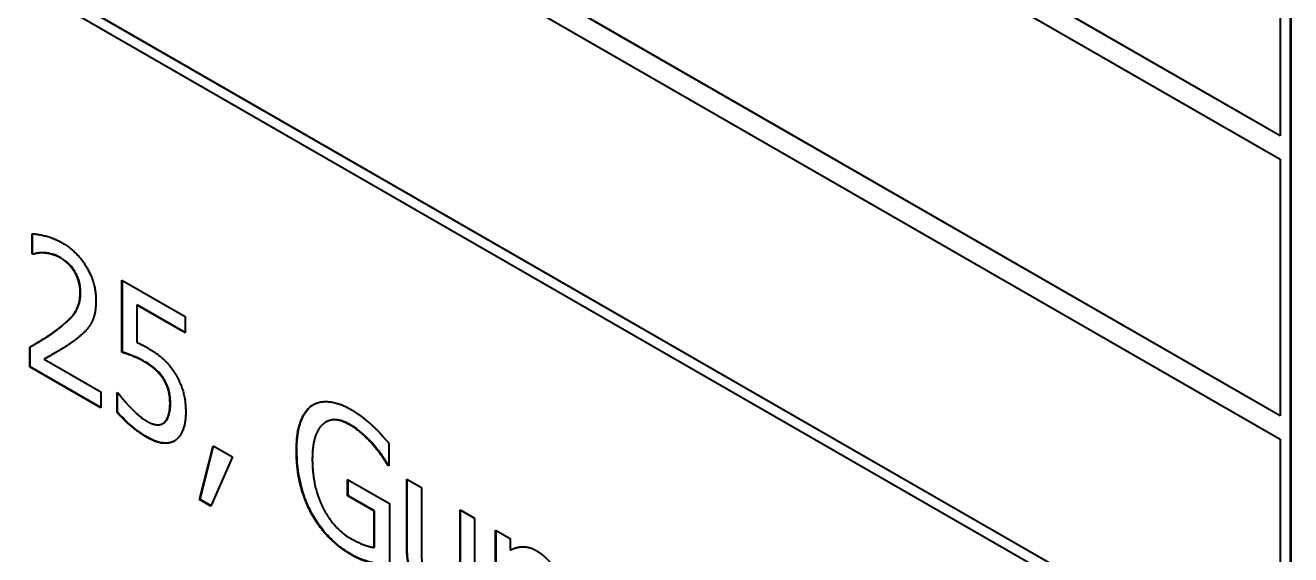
# Model space of a CAD drawing. Header units: millimetres. Extents: x 0 to 4756, y 0 to 3364.
# Drawn here: x 3933.8 to 3944.88, y 2671.46 to 2676.1 of the extents above; entities that cross this region are included whole.
import ezdxf

# ---------------------------------------------------------------- set-up
doc = ezdxf.new("R2010")
doc.units = ezdxf.units.MM
doc.header["$LTSCALE"] = 4
doc.layers.add('가시적인 것(ISO)', color=3, linetype='Continuous', lineweight=40)
doc.layers.add('가시적인 좁은 것(ISO)', color=3, linetype='Continuous', lineweight=35)

msp = doc.modelspace()

# ---------------------------------------------------------------- linework, layer by layer
at = {"layer": '가시적인 것(ISO)'}
for p, q in [((3944.8752, 2689.6913), (3944.8752, 2670.0702)), ((3944.8787, 2689.6934), (3944.8787, 2670.0722)), ((3944.7868, 2675.1286), (3929.0537, 2684.1887)), ((3929.0572, 2684.1907), (3944.7868, 2675.1327)), ((3929.0537, 2683.9843), (3944.7868, 2674.9242)), ((3944.7868, 2672.6759), (3929.0537, 2681.736)), ((3929.0572, 2681.7381), (3944.7868, 2672.68)), ((3929.0537, 2681.5317), (3944.7868, 2672.4716)), ((3944.8752, 2670.0702), (3928.9653, 2679.2321)), ((3944.7868, 2670.2233), (3929.0537, 2679.2834)), ((3929.0572, 2679.2854), (3944.7868, 2670.2274)), ((3944.7868, 2677.3768), (3944.7868, 2675.1286)), ((3944.7868, 2674.9242), (3944.7868, 2672.6759)), ((3933.855, 2674.0961), (3933.855, 2674.271)), ((3933.8585, 2674.0982), (3933.8585, 2674.271)), ((3933.8585, 2674.0982), (3933.855, 2674.0961)), ((3933.8627, 2674.0917), (3933.855, 2674.0961)), ((3933.8663, 2674.0937), (3933.8585, 2674.0982)), ((3933.8663, 2674.0937), (3933.8627, 2674.0917)), ((3934.6423, 2673.2333), (3934.6423, 2673.8653)), ((3934.6423, 2673.8653), (3935.195, 2673.5471)), ((3934.6459, 2673.2353), (3934.6459, 2673.8633)), ((3934.7756, 2673.6485), (3934.7721, 2673.6465)), ((3935.195, 2673.403), (3934.7721, 2673.6465)), ((3934.7721, 2673.6465), (3934.7721, 2673.3195)), ((3935.195, 2673.407), (3934.7756, 2673.6485)), ((3935.195, 2673.5471), (3935.195, 2673.403)), ((3933.8344, 2673.1043), (3933.8344, 2673.2782)), ((3933.8379, 2673.1063), (3933.8379, 2673.2802)), ((3933.8691, 2673.298), (3933.8655, 2673.296)), ((3933.9642, 2673.1757), (3933.9607, 2673.1736)), ((3933.9607, 2673.1736), (3934.4567, 2672.888)), ((3934.6459, 2673.2353), (3934.6423, 2673.2333)), ((3933.8379, 2673.1063), (3933.8344, 2673.1043)), ((3934.4567, 2672.7459), (3933.8344, 2673.1043)), ((3934.4567, 2672.75), (3933.8379, 2673.1063)), ((3935.0103, 2672.9986), (3935.0068, 2672.9966)), ((3934.4567, 2672.888), (3934.4567, 2672.7459)), ((3934.6011, 2672.7065), (3934.6011, 2672.8804)), ((3934.6011, 2672.8804), (3934.6105, 2672.875)), ((3934.6046, 2672.7085), (3934.6046, 2672.8784)), ((3934.6046, 2672.7085), (3934.6011, 2672.7065)), ((3935.0034, 2672.6106), (3934.9999, 2672.6086)), ((3935.0155, 2672.619), (3935.0119, 2672.617)), ((3936.4315, 2672.6238), (3936.428, 2672.6218)), ((3944.7868, 2672.4716), (3944.7868, 2670.2233)), ((3935.3231, 2671.9419), (3935.4417, 2672.4132)), ((3935.3266, 2671.9439), (3935.4443, 2672.4117)), ((3935.4417, 2672.4132), (3935.611, 2672.3157)), ((3936.9802, 2672.4355), (3936.9802, 2672.2388)), ((3935.611, 2672.3157), (3935.4219, 2671.885)), ((3936.9726, 2672.2472), (3936.9691, 2672.2452)), ((3936.9802, 2672.2428), (3936.9726, 2672.2472)), ((3936.9802, 2672.2388), (3936.9691, 2672.2452)), ((3936.6192, 2671.9746), (3936.6192, 2672.1177)), ((3936.6192, 2672.1177), (3936.9845, 2671.9074)), ((3936.6228, 2671.9767), (3936.6228, 2672.1157)), ((3937.1375, 2671.5251), (3937.1375, 2672.1224)), ((3937.1375, 2672.1224), (3937.2647, 2672.0491)), ((3937.1411, 2671.5271), (3937.1411, 2672.1203)), ((3937.2647, 2672.0491), (3937.2647, 2671.5244)), ((3935.3266, 2671.9439), (3935.3231, 2671.9419)), ((3935.4219, 2671.885), (3935.3231, 2671.9419)), ((3935.4233, 2671.8882), (3935.3266, 2671.9439)), ((3936.6228, 2671.9767), (3936.6192, 2671.9746)), ((3936.8522, 2671.8405), (3936.6192, 2671.9746)), ((3936.8557, 2671.8425), (3936.6228, 2671.9767)), ((3936.8557, 2671.8425), (3936.8522, 2671.8405)), ((3936.8522, 2671.5235), (3936.8522, 2671.8405)), ((3936.8557, 2671.5255), (3936.8557, 2671.8425)), ((3936.9845, 2671.9074), (3936.9845, 2671.3717)), ((3937.6043, 2671.1659), (3937.6043, 2671.8536)), ((3937.6043, 2671.8536), (3937.7315, 2671.7803)), ((3937.6078, 2671.1679), (3937.6078, 2671.8516)), ((3937.7315, 2671.7803), (3937.7315, 2670.8601)), ((3937.9154, 2671.6744), (3938.0426, 2671.6012)), ((3937.9154, 2670.7542), (3937.9154, 2671.6744)), ((3937.9189, 2670.7562), (3937.9189, 2671.6724)), ((3938.0426, 2671.6012), (3938.0426, 2671.4988)), ((3936.8557, 2671.5255), (3936.8522, 2671.5235))]:
    msp.add_line(p, q, dxfattribs=at)
for points, degree in [([(3933.855, 2674.271), (3933.8971, 2674.2716), (3934.0467, 2674.2342), (3934.1137, 2674.1956)], 2), ([(3934.1137, 2674.1956), (3934.2547, 2674.1144), (3934.4145, 2673.8405), (3934.4145, 2673.6855)], 2), ([(3933.9599, 2674.1033), (3933.9315, 2674.1057), (3933.8791, 2674.0962), (3933.8627, 2674.0917)], 2), ([(3934.1043, 2674.0589), (3934.0682, 2674.0797), (3933.9942, 2674.1004), (3933.9599, 2674.1033)], 2), ([(3934.2272, 2673.9385), (3934.204, 2673.9767), (3934.1412, 2674.0376), (3934.1043, 2674.0589)], 2), ([(3934.277, 2673.7557), (3934.277, 2673.8074), (3934.2504, 2673.9002), (3934.2272, 2673.9385)], 2), ([(3934.0776, 2673.4333), (3934.1928, 2673.521), (3934.277, 2673.6573), (3934.277, 2673.7557)], 2), ([(3934.4145, 2673.6855), (3934.4145, 2673.6129), (3934.387, 2673.5075), (3934.3621, 2673.4702)], 2), ([(3934.3621, 2673.4702), (3934.3372, 2673.4309), (3934.2667, 2673.3661), (3934.228, 2673.3377)], 2), ([(3933.8344, 2673.2782), (3933.9014, 2673.3161), (3934.0209, 2673.3894), (3934.0776, 2673.4333)], 2), ([(3934.228, 2673.3377), (3934.1644, 2673.2899), (3934.008, 2673.1991), (3933.9607, 2673.1736)], 2), ([(3934.7721, 2673.3195), (3934.7962, 2673.3097), (3934.8443, 2673.2849), (3934.8632, 2673.274)], 2), ([(3934.8632, 2673.274), (3934.9406, 2673.2295), (3935.048, 2673.1368), (3935.097, 2673.0629)], 2), ([(3934.0631, 2673.2311), (3934.0308, 2673.2125), (3933.9946, 2673.192), (3933.9642, 2673.1757)], 3), ([(3934.8409, 2673.1488), (3934.7867, 2673.18), (3934.6758, 2673.2229), (3934.6423, 2673.2333)], 2), ([(3935.0068, 2672.9966), (3934.9775, 2673.0442), (3934.8933, 2673.1186), (3934.8409, 2673.1488)], 2), ([(3935.097, 2673.0629), (3935.1477, 2672.988), (3935.201, 2672.8182), (3935.201, 2672.7068)], 2), ([(3935.0635, 2672.787), (3935.0635, 2672.8526), (3935.0343, 2672.9529), (3935.0068, 2672.9966)], 2), ([(3934.6105, 2672.875), (3934.626, 2672.8521), (3934.6844, 2672.7827), (3934.7197, 2672.7465)], 2), ([(3936.3021, 2672.7635), (3936.364, 2672.8083), (3936.5436, 2672.7923), (3936.651, 2672.7305)], 2), ([(3934.8649, 2672.485), (3934.7927, 2672.5266), (3934.6526, 2672.646), (3934.6011, 2672.7065)], 2), ([(3934.7197, 2672.7465), (3934.7592, 2672.7069), (3934.8254, 2672.6499), (3934.8667, 2672.6261)], 2), ([(3935.0119, 2672.617), (3935.0368, 2672.6394), (3935.0635, 2672.7214), (3935.0635, 2672.787)], 2), ([(3935.201, 2672.7068), (3935.201, 2672.6184), (3935.1546, 2672.4941), (3935.1125, 2672.4627)], 2), ([(3936.1706, 2672.3731), (3936.1706, 2672.5212), (3936.2385, 2672.7166), (3936.3021, 2672.7635)], 2), ([(3936.3056, 2672.7655), (3936.3106, 2672.7691), (3936.3157, 2672.7724), (3936.3209, 2672.7755)], 3), ([(3936.651, 2672.7305), (3936.7018, 2672.7013), (3936.7946, 2672.6299), (3936.8376, 2672.5893)], 2), ([(3934.8667, 2672.6261), (3934.9071, 2672.6028), (3934.9844, 2672.5941), (3935.0119, 2672.617)], 2), ([(3935.0034, 2672.6106), (3935.0076, 2672.613), (3935.0116, 2672.6158), (3935.0155, 2672.619)], 3), ([(3936.6347, 2672.5987), (3936.4894, 2672.6824), (3936.3098, 2672.5195), (3936.3098, 2672.2979)], 2), ([(3936.8419, 2672.4218), (3936.8006, 2672.4704), (3936.6957, 2672.5636), (3936.6347, 2672.5987)], 2), ([(3936.8376, 2672.5893), (3936.8711, 2672.558), (3936.9545, 2672.4663), (3936.9802, 2672.4355)], 2), ([(3935.1125, 2672.4627), (3935.0695, 2672.4318), (3934.9432, 2672.4399), (3934.8649, 2672.485)], 2), ([(3936.3021, 2671.8194), (3936.2385, 2671.9375), (3936.1706, 2672.2171), (3936.1706, 2672.3731)], 2), ([(3936.9691, 2672.2452), (3936.9441, 2672.2864), (3936.89, 2672.3663), (3936.8419, 2672.4218)], 2), ([(3936.3098, 2672.2979), (3936.3098, 2672.1747), (3936.3571, 2671.9626), (3936.4018, 2671.8733)], 2), ([(3936.6493, 2671.4594), (3936.5427, 2671.5208), (3936.3657, 2671.7023), (3936.3021, 2671.8194)], 2), ([(3936.4018, 2671.8733), (3936.4456, 2671.7844), (3936.5677, 2671.6476), (3936.6442, 2671.6035)], 2), ([(3936.6442, 2671.6035), (3936.7009, 2671.5708), (3936.8135, 2671.5259), (3936.8522, 2671.5235)], 2), ([(3937.2054, 2671.2197), (3937.1736, 2671.2807), (3937.1375, 2671.4317), (3937.1375, 2671.5251)], 2), ([(3937.2647, 2671.5244), (3937.2647, 2671.4508), (3937.2733, 2671.3495), (3937.2888, 2671.3048)], 2), ([(3938.0426, 2671.4988), (3938.0993, 2671.5287), (3938.2102, 2671.5305), (3938.2721, 2671.4948)], 2), ([(3938.2721, 2671.4948), (3938.3839, 2671.4305), (3938.5093, 2671.1793), (3938.5093, 2671.0094)], 2), ([(3936.8358, 2671.3878), (3936.786, 2671.3986), (3936.706, 2671.4267), (3936.6493, 2671.4594)], 2)]:
    msp.add_open_spline(points, degree=degree, dxfattribs=at)
for points, knots in [([(3933.9634, 2674.1054), (3933.9352, 2674.1078), (3933.9157, 2674.1042), (3933.8953, 2674.1005), (3933.8793, 2674.0973), (3933.8663, 2674.0937)], [-0.020817773, -0.020817773, -0.020817773, -0.020817773, -0.01379429, -0.01379429, 0, 0, 0, 0]), ([(3934.1078, 2674.061), (3934.0732, 2674.0809), (3934.0463, 2674.0889), (3934.0103, 2674.0989), (3933.9865, 2674.1034), (3933.9634, 2674.1054)], [-0.031488894, -0.031488894, -0.031488894, -0.031488894, -0.021353786, -0.021353786, 0, 0, 0, 0]), ([(3934.2307, 2673.9405), (3934.223, 2673.9532), (3934.2145, 2673.9653), (3934.1935, 2673.9918), (3934.1828, 2674.0027), (3934.1541, 2674.0306), (3934.1311, 2674.0475), (3934.1078, 2674.061)], [-0.03025866, -0.03025866, -0.03025866, -0.03025866, -0.025726769, -0.025726769, -0.019759025, -0.019759025, 0, 0, 0, 0]), ([(3934.2806, 2673.7577), (3934.2806, 2673.777), (3934.2792, 2673.7974), (3934.2738, 2673.8294), (3934.2699, 2673.8496), (3934.2535, 2673.8973), (3934.2435, 2673.9194), (3934.2307, 2673.9405)], [-0.062237843, -0.062237843, -0.062237843, -0.062237843, -0.03135472, -0.03135472, -0.014809, -0.014809, 0, 0, 0, 0]), ([(3934.0811, 2673.4353), (3934.2034, 2673.5284), (3934.2385, 2673.5856), (3934.2716, 2673.6602), (3934.2806, 2673.7054), (3934.2806, 2673.7577)], [-0.074275859, -0.074275859, -0.074275859, -0.074275859, -0.038409559, -0.038409559, 0, 0, 0, 0]), ([(3933.8691, 2673.298), (3933.9134, 2673.3235), (3933.9455, 2673.343), (3934.0048, 2673.3794), (3934.0436, 2673.4063), (3934.0811, 2673.4353)], [-0.072231751, -0.072231751, -0.072231751, -0.072231751, -0.048891977, -0.048891977, 0, 0, 0, 0]), ([(3934.8444, 2673.1508), (3934.791, 2673.1816), (3934.7498, 2673.1977), (3934.7074, 2673.2141), (3934.6732, 2673.2269), (3934.6459, 2673.2353)], [-0.036824367, -0.036824367, -0.036824367, -0.036824367, -0.023837502, -0.023837502, 0, 0, 0, 0]), ([(3935.0103, 2672.9986), (3935.0005, 2673.0147), (3934.9896, 2673.0297), (3934.9609, 2673.0638), (3934.9458, 2673.0774), (3934.9083, 2673.1105), (3934.8761, 2673.1326), (3934.8444, 2673.1508)], [-0.037055496, -0.037055496, -0.037055496, -0.037055496, -0.032872752, -0.032872752, -0.026854879, -0.026854879, 0, 0, 0, 0]), ([(3935.067, 2672.7891), (3935.067, 2672.8121), (3935.0657, 2672.8368), (3935.0591, 2672.8796), (3935.0547, 2672.8999), (3935.0374, 2672.9495), (3935.0254, 2672.9746), (3935.0103, 2672.9986)], [-0.054055121, -0.054055121, -0.054055121, -0.054055121, -0.032612971, -0.032612971, -0.017068778, -0.017068778, 0, 0, 0, 0]), ([(3934.8685, 2672.487), (3934.802, 2672.5253), (3934.7518, 2672.5665), (3934.6847, 2672.6237), (3934.6426, 2672.664), (3934.6046, 2672.7085)], [-0.05861252, -0.05861252, -0.05861252, -0.05861252, -0.036269509, -0.036269509, 0, 0, 0, 0]), ([(3935.0155, 2672.619), (3935.037, 2672.6384), (3935.048, 2672.665), (3935.0637, 2672.7131), (3935.067, 2672.751), (3935.067, 2672.7891)], [-0.043880845, -0.043880845, -0.043880845, -0.043880845, -0.027959636, -0.027959636, 0, 0, 0, 0]), ([(3936.1741, 2672.3752), (3936.1741, 2672.5076), (3936.1945, 2672.588), (3936.2362, 2672.6929), (3936.2657, 2672.7361), (3936.3056, 2672.7655)], [-0.10101227, -0.10101227, -0.10101227, -0.10101227, -0.05123062, -0.05123062, 0, 0, 0, 0]), ([(3936.6382, 2672.6008), (3936.617, 2672.613), (3936.5958, 2672.6231), (3936.5552, 2672.6372), (3936.536, 2672.6414), (3936.485, 2672.645), (3936.4565, 2672.6382), (3936.4315, 2672.6238)], [-0.23195822, -0.23195822, -0.23195822, -0.23195822, -0.20032376, -0.20032376, -0.17026208, -0.17026208, -0.11748226, -0.11748226, -0.11748226, -0.11748226]), ([(3936.8454, 2672.4239), (3936.8048, 2672.4717), (3936.7665, 2672.5059), (3936.7147, 2672.5519), (3936.6765, 2672.5787), (3936.6382, 2672.6008)], [-0.045506647, -0.045506647, -0.045506647, -0.045506647, -0.03248246, -0.03248246, 0, 0, 0, 0]), ([(3935.1025, 2672.4562), (3935.091, 2672.4498), (3935.0786, 2672.445), (3935.041, 2672.4362), (3935.0185, 2672.437), (3934.9607, 2672.4425), (3934.915, 2672.4602), (3934.8685, 2672.487)], [-0.060481597, -0.060481597, -0.060481597, -0.060481597, -0.053074983, -0.053074983, -0.039474073, -0.039474073, 0, 0, 0, 0]), ([(3936.3056, 2671.8214), (3936.2839, 2671.8618), (3936.2653, 2671.9031), (3936.2296, 2671.9973), (3936.2166, 2672.0441), (3936.1831, 2672.182), (3936.1741, 2672.2823), (3936.1741, 2672.3752)], [-0.11021437, -0.11021437, -0.11021437, -0.11021437, -0.09151625, -0.09151625, -0.06812944, -0.06812944, 0, 0, 0, 0]), ([(3936.9726, 2672.2472), (3936.9559, 2672.2748), (3936.9386, 2672.3019), (3936.8999, 2672.3589), (3936.8725, 2672.3926), (3936.8454, 2672.4239)], [-0.04799963, -0.04799963, -0.04799963, -0.04799963, -0.025696887, -0.025696887, 0, 0, 0, 0]), ([(3936.6529, 2671.4614), (3936.6139, 2671.4839), (3936.5751, 2671.5102), (3936.5013, 2671.5701), (3936.4659, 2671.6034), (3936.3842, 2671.6942), (3936.3418, 2671.7547), (3936.3056, 2671.8214)], [-0.10944415, -0.10944415, -0.10944415, -0.10944415, -0.07640862, -0.07640862, -0.04556153, -0.04556153, 0, 0, 0, 0]), ([(3937.209, 2671.2217), (3937.1979, 2671.2429), (3937.1886, 2671.2645), (3937.1704, 2671.3142), (3937.1635, 2671.34), (3937.1453, 2671.416), (3937.1411, 2671.4749), (3937.1411, 2671.5271)], [-0.059879218, -0.059879218, -0.059879218, -0.059879218, -0.050405474, -0.050405474, -0.038312342, -0.038312342, 0, 0, 0, 0]), ([(3936.8394, 2671.3898), (3936.8098, 2671.3962), (3936.7799, 2671.404), (3936.7187, 2671.4256), (3936.6842, 2671.4434), (3936.6529, 2671.4614)], [-0.052719342, -0.052719342, -0.052719342, -0.052719342, -0.026565582, -0.026565582, 0, 0, 0, 0])]:
    msp.add_open_spline(points, degree=3, knots=knots, dxfattribs=at)
at = {"layer": '가시적인 좁은 것(ISO)'}
for p, q in [((3933.9634, 2674.1054), (3933.9599, 2674.1033)), ((3934.1078, 2674.061), (3934.1043, 2674.0589)), ((3934.2307, 2673.9405), (3934.2272, 2673.9385)), ((3934.2806, 2673.7577), (3934.277, 2673.7557)), ((3934.0811, 2673.4353), (3934.0776, 2673.4333)), ((3934.8444, 2673.1508), (3934.8409, 2673.1488)), ((3935.067, 2672.7891), (3935.0635, 2672.787)), ((3936.3056, 2672.7655), (3936.3021, 2672.7635)), ((3936.6382, 2672.6008), (3936.6347, 2672.5987)), ((3934.8685, 2672.487), (3934.8649, 2672.485)), ((3936.1741, 2672.3752), (3936.1706, 2672.3731)), ((3936.8454, 2672.4239), (3936.8419, 2672.4218)), ((3936.3056, 2671.8214), (3936.3021, 2671.8194)), ((3937.1411, 2671.5271), (3937.1375, 2671.5251)), ((3936.6529, 2671.4614), (3936.6493, 2671.4594))]:
    msp.add_line(p, q, dxfattribs=at)

doc.saveas('drawing.dxf')
